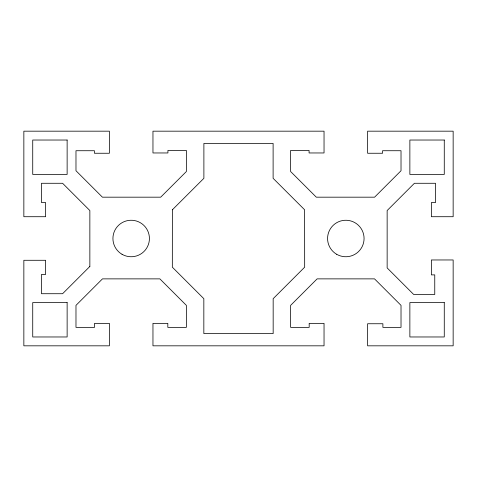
<?xml version="1.0" encoding="UTF-8"?>
<svg xmlns="http://www.w3.org/2000/svg" width="477" height="477" viewBox="0 0 477 477"><rect width="100%" height="100%" fill="white"/><g stroke="black" fill="none" stroke-linecap="round" stroke-linejoin="round"><path stroke-width="0.72" d="M172.37 209.791L172.334 267.18L203.834 298.68L203.834 333.578L273.166 333.578L273.166 298.68L304.666 267.18L304.63 209.791L273.112 178.309L273.112 143.422L203.888 143.422L203.888 178.309L172.37 209.791M89.855 266.452L62.588 293.719L41.475 293.719L41.475 274.436L45.637 274.436L45.637 260.287L23.85 260.287L23.85 345.825L109.388 345.825L109.388 323.358L94.535 323.358L94.535 327.359L75.98 327.359L75.98 305.363L102.477 278.872L159.873 278.872L186.364 305.363L186.364 327.359L167.815 327.359L167.815 323.358L152.962 323.358L152.962 345.825L324.038 345.825L324.038 323.358L309.185 323.358L309.185 327.359L290.636 327.359L290.636 305.363L317.127 278.872L374.523 278.872L401.02 305.363L401.02 327.359L382.888 327.359L382.888 323.746L367.612 323.746L367.612 345.825L453.15 345.825L453.15 259.965L431.363 259.965L431.363 274.883L434.756 274.883L434.756 294.446L413.648 294.446L387.145 267.913L387.145 210.548L414.412 183.281L435.525 183.281L435.525 202.564L431.363 202.564L431.363 216.713L453.15 216.713L453.15 131.175L367.612 131.175L367.612 153.254L382.572 153.254L382.572 150.726L401.02 150.726L401.02 170.742L374.582 197.18L316.311 197.18L290.636 171.535L290.636 150.428L309.078 150.428L309.078 152.962L324.038 152.962L324.038 131.175L152.962 131.175L152.962 152.962L167.922 152.962L167.922 150.428L186.364 150.428L186.364 171.535L160.689 197.18L102.418 197.18L75.98 170.742L75.98 150.726L94.428 150.726L94.428 153.254L109.388 153.254L109.388 131.175L23.85 131.175L23.85 216.713L45.637 216.713L45.637 202.564L41.475 202.564L41.475 183.281L62.588 183.281L89.855 210.548L89.855 266.452M67.132 140.029L32.728 140.029L32.728 174.427L67.132 174.427L67.132 140.029M444.272 140.029L409.868 140.029L409.868 174.427L444.272 174.427L444.272 140.029M67.132 302.573L32.728 302.573L32.728 336.971L67.132 336.971L67.132 302.573M444.272 302.573L409.868 302.573L409.868 336.971L444.272 336.971L444.272 302.573M122.052 254.301A18.245 18.245 0 0 0 149.42 238.5A18.245 18.245 0 0 0 122.052 222.699A18.245 18.245 0 0 0 122.052 254.301M336.702 254.301A18.245 18.245 0 0 0 364.07 238.5A18.245 18.245 0 0 0 336.702 222.699A18.245 18.245 0 0 0 336.702 254.301"/></g></svg>
